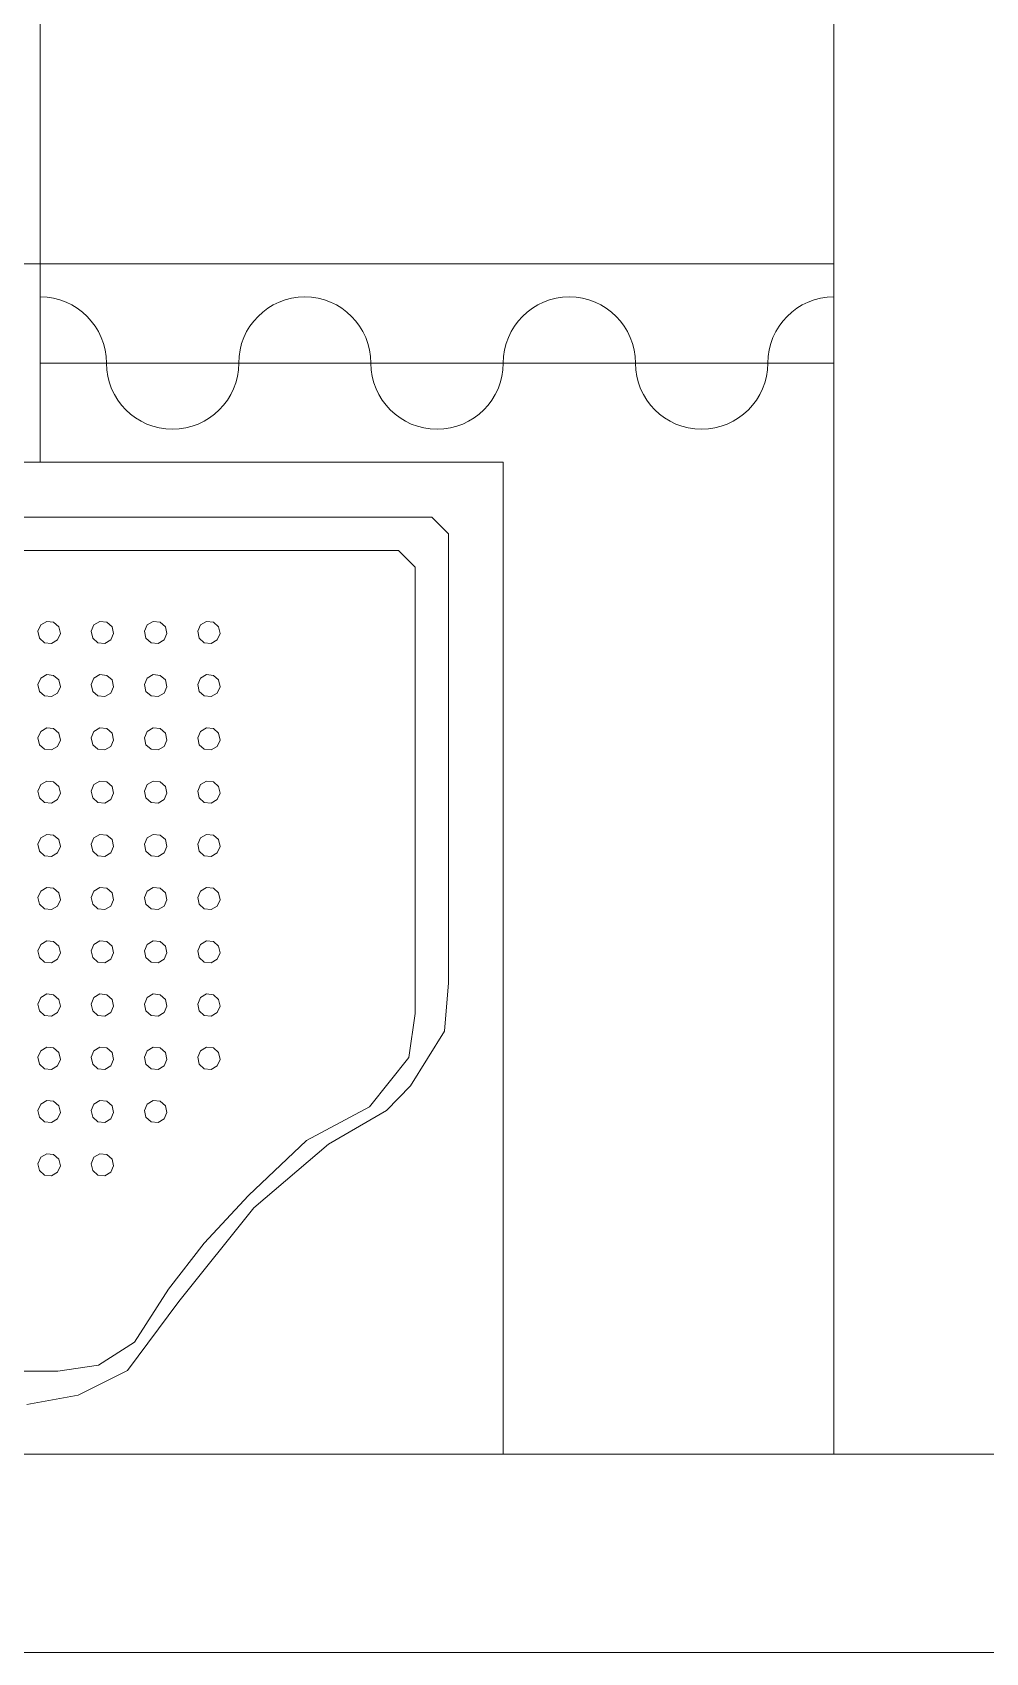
# Model space of a CAD drawing. Header units: millimetres. Extents: x -32 to 1412, y -324 to 2887.
# Drawn here: x 1030.935 to 1031.656, y 2053.059 to 2054.284 of the extents above; entities that cross this region are included whole.
import ezdxf

# ---------------------------------------------------------------- set-up
doc = ezdxf.new("R2010")
doc.units = ezdxf.units.MM
doc.header["$LTSCALE"] = 0.5
doc.layers.add('arquitetura', color=252, linetype='CONTINUOUS', lineweight=5)

msp = doc.modelspace()

# ---------------------------------------------------------------- linework, layer by layer
at = {"layer": 'arquitetura', "color": 252}
for p, q in [((1031.5412, 2055.0591), (1031.5412, 2053.2091)), ((1030.9412, 2054.9091), (1030.9412, 2054.1091)), ((1030.5412, 2054.1091), (1030.9412, 2054.1091)), ((1030.9412, 2054.1091), (1031.5412, 2054.1091)), ((1030.9412, 2054.1091), (1030.9412, 2053.9591)), ((1031.5412, 2054.1091), (1030.9412, 2054.1091)), ((1030.9412, 2054.1091), (1030.9412, 2053.9591)), ((1030.9412, 2054.1091), (1031.5412, 2054.1091)), ((1030.9412, 2054.0341), (1031.5412, 2054.0341)), ((1030.5412, 2053.9591), (1030.9412, 2053.9591)), ((1031.2912, 2053.9591), (1030.5412, 2053.9591)), ((1031.2912, 2053.2091), (1031.2912, 2053.9591)), ((1031.2372, 2053.9177), (1030.7467, 2053.9177)), ((1031.2498, 2053.9051), (1031.2372, 2053.9177)), ((1031.2498, 2053.5656), (1031.2498, 2053.9051)), ((1031.212, 2053.8925), (1030.7467, 2053.8925)), ((1031.2246, 2053.8799), (1031.212, 2053.8925)), ((1031.2246, 2053.5423), (1031.2246, 2053.8799)), ((1030.9415, 2053.8361), (1030.9394, 2053.8313)), ((1030.9461, 2053.8388), (1030.9415, 2053.8361)), ((1030.9513, 2053.8383), (1030.9461, 2053.8388)), ((1030.9553, 2053.8348), (1030.9513, 2053.8383)), ((1030.9818, 2053.8361), (1030.9797, 2053.8313)), ((1030.9863, 2053.8388), (1030.9818, 2053.8361)), ((1030.9916, 2053.8383), (1030.9863, 2053.8388)), ((1030.9955, 2053.8348), (1030.9916, 2053.8383)), ((1031.022, 2053.8361), (1031.0199, 2053.8313)), ((1031.0266, 2053.8388), (1031.022, 2053.8361)), ((1031.0318, 2053.8383), (1031.0266, 2053.8388)), ((1031.0358, 2053.8348), (1031.0318, 2053.8383)), ((1031.0623, 2053.8361), (1031.0602, 2053.8313)), ((1031.0668, 2053.8388), (1031.0623, 2053.8361)), ((1031.0721, 2053.8383), (1031.0668, 2053.8388)), ((1031.076, 2053.8348), (1031.0721, 2053.8383)), ((1030.9394, 2053.8313), (1030.9405, 2053.8261)), ((1030.9405, 2053.8261), (1030.9445, 2053.8226)), ((1030.9445, 2053.8226), (1030.9497, 2053.8221)), ((1030.9497, 2053.8221), (1030.9543, 2053.8248)), ((1030.9543, 2053.8248), (1030.9564, 2053.8296)), ((1030.9564, 2053.8296), (1030.9553, 2053.8348)), ((1030.9797, 2053.8313), (1030.9808, 2053.8261)), ((1030.9808, 2053.8261), (1030.9847, 2053.8226)), ((1030.9847, 2053.8226), (1030.99, 2053.8221)), ((1030.99, 2053.8221), (1030.9945, 2053.8248)), ((1030.9945, 2053.8248), (1030.9966, 2053.8296)), ((1030.9966, 2053.8296), (1030.9955, 2053.8348)), ((1031.0199, 2053.8313), (1031.021, 2053.8261)), ((1031.021, 2053.8261), (1031.025, 2053.8226)), ((1031.025, 2053.8226), (1031.0302, 2053.8221)), ((1031.0302, 2053.8221), (1031.0348, 2053.8248)), ((1031.0348, 2053.8248), (1031.0369, 2053.8296)), ((1031.0369, 2053.8296), (1031.0358, 2053.8348)), ((1031.0602, 2053.8313), (1031.0613, 2053.8261)), ((1031.0613, 2053.8261), (1031.0652, 2053.8226)), ((1031.0652, 2053.8226), (1031.0705, 2053.8221)), ((1031.0705, 2053.8221), (1031.075, 2053.8248)), ((1031.075, 2053.8248), (1031.0771, 2053.8296)), ((1031.0771, 2053.8296), (1031.076, 2053.8348)), ((1030.9461, 2053.7986), (1030.9415, 2053.7959)), ((1030.9513, 2053.798), (1030.9461, 2053.7986)), ((1030.9863, 2053.7986), (1030.9818, 2053.7959)), ((1030.9916, 2053.798), (1030.9863, 2053.7986)), ((1031.0266, 2053.7986), (1031.022, 2053.7959)), ((1031.0318, 2053.798), (1031.0266, 2053.7986)), ((1031.0668, 2053.7986), (1031.0623, 2053.7959)), ((1031.0721, 2053.798), (1031.0668, 2053.7986)), ((1030.9415, 2053.7959), (1030.9394, 2053.791)), ((1030.9394, 2053.791), (1030.9405, 2053.7859)), ((1030.9405, 2053.7859), (1030.9445, 2053.7824)), ((1030.9553, 2053.7945), (1030.9513, 2053.798)), ((1030.9543, 2053.7846), (1030.9564, 2053.7894)), ((1030.9564, 2053.7894), (1030.9553, 2053.7945)), ((1030.9818, 2053.7959), (1030.9797, 2053.791)), ((1030.9797, 2053.791), (1030.9808, 2053.7859)), ((1030.9808, 2053.7859), (1030.9847, 2053.7824)), ((1030.9955, 2053.7945), (1030.9916, 2053.798)), ((1030.9945, 2053.7846), (1030.9966, 2053.7894)), ((1030.9966, 2053.7894), (1030.9955, 2053.7945)), ((1031.022, 2053.7959), (1031.0199, 2053.791)), ((1031.0199, 2053.791), (1031.021, 2053.7859)), ((1031.021, 2053.7859), (1031.025, 2053.7824)), ((1031.0358, 2053.7945), (1031.0318, 2053.798)), ((1031.0348, 2053.7846), (1031.0369, 2053.7894)), ((1031.0369, 2053.7894), (1031.0358, 2053.7945)), ((1031.0623, 2053.7959), (1031.0602, 2053.791)), ((1031.0602, 2053.791), (1031.0613, 2053.7859)), ((1031.0613, 2053.7859), (1031.0652, 2053.7824)), ((1031.076, 2053.7945), (1031.0721, 2053.798)), ((1031.075, 2053.7846), (1031.0771, 2053.7894)), ((1031.0771, 2053.7894), (1031.076, 2053.7945)), ((1030.9445, 2053.7824), (1030.9497, 2053.7819)), ((1030.9497, 2053.7819), (1030.9543, 2053.7846)), ((1030.9847, 2053.7824), (1030.99, 2053.7819)), ((1030.99, 2053.7819), (1030.9945, 2053.7846)), ((1031.025, 2053.7824), (1031.0302, 2053.7819)), ((1031.0302, 2053.7819), (1031.0348, 2053.7846)), ((1031.0652, 2053.7824), (1031.0705, 2053.7819)), ((1031.0705, 2053.7819), (1031.075, 2053.7846)), ((1030.9415, 2053.7556), (1030.9394, 2053.7508)), ((1030.9394, 2053.7508), (1030.9405, 2053.7456)), ((1030.9461, 2053.7583), (1030.9415, 2053.7556)), ((1030.9513, 2053.7578), (1030.9461, 2053.7583)), ((1030.9553, 2053.7543), (1030.9513, 2053.7578)), ((1030.9543, 2053.7443), (1030.9564, 2053.7491)), ((1030.9564, 2053.7491), (1030.9553, 2053.7543)), ((1030.9818, 2053.7556), (1030.9797, 2053.7508)), ((1030.9797, 2053.7508), (1030.9808, 2053.7456)), ((1030.9863, 2053.7583), (1030.9818, 2053.7556)), ((1030.9916, 2053.7578), (1030.9863, 2053.7583)), ((1030.9955, 2053.7543), (1030.9916, 2053.7578)), ((1030.9945, 2053.7443), (1030.9966, 2053.7491)), ((1030.9966, 2053.7491), (1030.9955, 2053.7543)), ((1031.022, 2053.7556), (1031.0199, 2053.7508)), ((1031.0199, 2053.7508), (1031.021, 2053.7456)), ((1031.0266, 2053.7583), (1031.022, 2053.7556)), ((1031.0318, 2053.7578), (1031.0266, 2053.7583)), ((1031.0358, 2053.7543), (1031.0318, 2053.7578)), ((1031.0348, 2053.7443), (1031.0369, 2053.7491)), ((1031.0369, 2053.7491), (1031.0358, 2053.7543)), ((1031.0623, 2053.7556), (1031.0602, 2053.7508)), ((1031.0602, 2053.7508), (1031.0613, 2053.7456)), ((1031.0668, 2053.7583), (1031.0623, 2053.7556)), ((1031.0721, 2053.7578), (1031.0668, 2053.7583)), ((1031.076, 2053.7543), (1031.0721, 2053.7578)), ((1031.075, 2053.7443), (1031.0771, 2053.7491)), ((1031.0771, 2053.7491), (1031.076, 2053.7543)), ((1030.9405, 2053.7456), (1030.9445, 2053.7421)), ((1030.9445, 2053.7421), (1030.9497, 2053.7416)), ((1030.9497, 2053.7416), (1030.9543, 2053.7443)), ((1030.9808, 2053.7456), (1030.9847, 2053.7421)), ((1030.9847, 2053.7421), (1030.99, 2053.7416)), ((1030.99, 2053.7416), (1030.9945, 2053.7443)), ((1031.021, 2053.7456), (1031.025, 2053.7421)), ((1031.025, 2053.7421), (1031.0302, 2053.7416)), ((1031.0302, 2053.7416), (1031.0348, 2053.7443)), ((1031.0613, 2053.7456), (1031.0652, 2053.7421)), ((1031.0652, 2053.7421), (1031.0705, 2053.7416)), ((1031.0705, 2053.7416), (1031.075, 2053.7443)), ((1030.9415, 2053.7154), (1030.9394, 2053.7105)), ((1030.9461, 2053.7181), (1030.9415, 2053.7154)), ((1030.9513, 2053.7175), (1030.9461, 2053.7181)), ((1030.9553, 2053.714), (1030.9513, 2053.7175)), ((1030.9564, 2053.7089), (1030.9553, 2053.714)), ((1030.9818, 2053.7154), (1030.9797, 2053.7105)), ((1030.9863, 2053.7181), (1030.9818, 2053.7154)), ((1030.9916, 2053.7175), (1030.9863, 2053.7181)), ((1030.9955, 2053.714), (1030.9916, 2053.7175)), ((1030.9966, 2053.7089), (1030.9955, 2053.714)), ((1031.022, 2053.7154), (1031.0199, 2053.7105)), ((1031.0266, 2053.7181), (1031.022, 2053.7154)), ((1031.0318, 2053.7175), (1031.0266, 2053.7181)), ((1031.0358, 2053.714), (1031.0318, 2053.7175)), ((1031.0369, 2053.7089), (1031.0358, 2053.714)), ((1031.0623, 2053.7154), (1031.0602, 2053.7105)), ((1031.0668, 2053.7181), (1031.0623, 2053.7154)), ((1031.0721, 2053.7175), (1031.0668, 2053.7181)), ((1031.076, 2053.714), (1031.0721, 2053.7175)), ((1031.0771, 2053.7089), (1031.076, 2053.714)), ((1030.9394, 2053.7105), (1030.9405, 2053.7054)), ((1030.9405, 2053.7054), (1030.9445, 2053.7019)), ((1030.9445, 2053.7019), (1030.9497, 2053.7014)), ((1030.9497, 2053.7014), (1030.9543, 2053.7041)), ((1030.9543, 2053.7041), (1030.9564, 2053.7089)), ((1030.9797, 2053.7105), (1030.9808, 2053.7054)), ((1030.9808, 2053.7054), (1030.9847, 2053.7019)), ((1030.9847, 2053.7019), (1030.99, 2053.7014)), ((1030.99, 2053.7014), (1030.9945, 2053.7041)), ((1030.9945, 2053.7041), (1030.9966, 2053.7089)), ((1031.0199, 2053.7105), (1031.021, 2053.7054)), ((1031.021, 2053.7054), (1031.025, 2053.7019)), ((1031.025, 2053.7019), (1031.0302, 2053.7014)), ((1031.0302, 2053.7014), (1031.0348, 2053.7041)), ((1031.0348, 2053.7041), (1031.0369, 2053.7089)), ((1031.0602, 2053.7105), (1031.0613, 2053.7054)), ((1031.0613, 2053.7054), (1031.0652, 2053.7019)), ((1031.0652, 2053.7019), (1031.0705, 2053.7014)), ((1031.0705, 2053.7014), (1031.075, 2053.7041)), ((1031.075, 2053.7041), (1031.0771, 2053.7089)), ((1030.9461, 2053.6778), (1030.9415, 2053.6751)), ((1030.9513, 2053.6773), (1030.9461, 2053.6778)), ((1030.9553, 2053.6738), (1030.9513, 2053.6773)), ((1030.9863, 2053.6778), (1030.9818, 2053.6751)), ((1030.9916, 2053.6773), (1030.9863, 2053.6778)), ((1030.9955, 2053.6738), (1030.9916, 2053.6773)), ((1031.0266, 2053.6778), (1031.022, 2053.6751)), ((1031.0318, 2053.6773), (1031.0266, 2053.6778)), ((1031.0358, 2053.6738), (1031.0318, 2053.6773)), ((1031.0668, 2053.6778), (1031.0623, 2053.6751)), ((1031.0721, 2053.6773), (1031.0668, 2053.6778)), ((1031.076, 2053.6738), (1031.0721, 2053.6773)), ((1030.9415, 2053.6751), (1030.9394, 2053.6703)), ((1030.9394, 2053.6703), (1030.9405, 2053.6651)), ((1030.9405, 2053.6651), (1030.9445, 2053.6616)), ((1030.9497, 2053.6611), (1030.9543, 2053.6638)), ((1030.9543, 2053.6638), (1030.9564, 2053.6686)), ((1030.9564, 2053.6686), (1030.9553, 2053.6738)), ((1030.9818, 2053.6751), (1030.9797, 2053.6703)), ((1030.9797, 2053.6703), (1030.9808, 2053.6651)), ((1030.9808, 2053.6651), (1030.9847, 2053.6616)), ((1030.99, 2053.6611), (1030.9945, 2053.6638)), ((1030.9945, 2053.6638), (1030.9966, 2053.6686)), ((1030.9966, 2053.6686), (1030.9955, 2053.6738)), ((1031.022, 2053.6751), (1031.0199, 2053.6703)), ((1031.0199, 2053.6703), (1031.021, 2053.6651)), ((1031.021, 2053.6651), (1031.025, 2053.6616)), ((1031.0302, 2053.6611), (1031.0348, 2053.6638)), ((1031.0348, 2053.6638), (1031.0369, 2053.6686)), ((1031.0369, 2053.6686), (1031.0358, 2053.6738)), ((1031.0623, 2053.6751), (1031.0602, 2053.6703)), ((1031.0602, 2053.6703), (1031.0613, 2053.6651)), ((1031.0613, 2053.6651), (1031.0652, 2053.6616)), ((1031.0705, 2053.6611), (1031.075, 2053.6638)), ((1031.075, 2053.6638), (1031.0771, 2053.6686)), ((1031.0771, 2053.6686), (1031.076, 2053.6738)), ((1030.9445, 2053.6616), (1030.9497, 2053.6611)), ((1030.9847, 2053.6616), (1030.99, 2053.6611)), ((1031.025, 2053.6616), (1031.0302, 2053.6611)), ((1031.0652, 2053.6616), (1031.0705, 2053.6611)), ((1030.9415, 2053.6349), (1030.9394, 2053.63)), ((1030.9394, 2053.63), (1030.9405, 2053.6249)), ((1030.9461, 2053.6376), (1030.9415, 2053.6349)), ((1030.9513, 2053.637), (1030.9461, 2053.6376)), ((1030.9553, 2053.6335), (1030.9513, 2053.637)), ((1030.9543, 2053.6236), (1030.9564, 2053.6284)), ((1030.9564, 2053.6284), (1030.9553, 2053.6335)), ((1030.9818, 2053.6349), (1030.9797, 2053.63)), ((1030.9797, 2053.63), (1030.9808, 2053.6249)), ((1030.9863, 2053.6376), (1030.9818, 2053.6349)), ((1030.9916, 2053.637), (1030.9863, 2053.6376)), ((1030.9955, 2053.6335), (1030.9916, 2053.637)), ((1030.9945, 2053.6236), (1030.9966, 2053.6284)), ((1030.9966, 2053.6284), (1030.9955, 2053.6335)), ((1031.022, 2053.6349), (1031.0199, 2053.63)), ((1031.0199, 2053.63), (1031.021, 2053.6249)), ((1031.0266, 2053.6376), (1031.022, 2053.6349)), ((1031.0318, 2053.637), (1031.0266, 2053.6376)), ((1031.0358, 2053.6335), (1031.0318, 2053.637)), ((1031.0348, 2053.6236), (1031.0369, 2053.6284)), ((1031.0369, 2053.6284), (1031.0358, 2053.6335)), ((1031.0623, 2053.6349), (1031.0602, 2053.63)), ((1031.0602, 2053.63), (1031.0613, 2053.6249)), ((1031.0668, 2053.6376), (1031.0623, 2053.6349)), ((1031.0721, 2053.637), (1031.0668, 2053.6376)), ((1031.076, 2053.6335), (1031.0721, 2053.637)), ((1031.075, 2053.6236), (1031.0771, 2053.6284)), ((1031.0771, 2053.6284), (1031.076, 2053.6335)), ((1030.9405, 2053.6249), (1030.9445, 2053.6214)), ((1030.9445, 2053.6214), (1030.9497, 2053.6209)), ((1030.9497, 2053.6209), (1030.9543, 2053.6236)), ((1030.9808, 2053.6249), (1030.9847, 2053.6214)), ((1030.9847, 2053.6214), (1030.99, 2053.6209)), ((1030.99, 2053.6209), (1030.9945, 2053.6236)), ((1031.021, 2053.6249), (1031.025, 2053.6214)), ((1031.025, 2053.6214), (1031.0302, 2053.6209)), ((1031.0302, 2053.6209), (1031.0348, 2053.6236)), ((1031.0613, 2053.6249), (1031.0652, 2053.6214)), ((1031.0652, 2053.6214), (1031.0705, 2053.6209)), ((1031.0705, 2053.6209), (1031.075, 2053.6236)), ((1030.9415, 2053.5946), (1030.9394, 2053.5898)), ((1030.9461, 2053.5973), (1030.9415, 2053.5946)), ((1030.9513, 2053.5968), (1030.9461, 2053.5973)), ((1030.9553, 2053.5933), (1030.9513, 2053.5968)), ((1030.9564, 2053.5881), (1030.9553, 2053.5933)), ((1030.9818, 2053.5946), (1030.9797, 2053.5898)), ((1030.9863, 2053.5973), (1030.9818, 2053.5946)), ((1030.9916, 2053.5968), (1030.9863, 2053.5973)), ((1030.9955, 2053.5933), (1030.9916, 2053.5968)), ((1030.9966, 2053.5881), (1030.9955, 2053.5933)), ((1031.022, 2053.5946), (1031.0199, 2053.5898)), ((1031.0266, 2053.5973), (1031.022, 2053.5946)), ((1031.0318, 2053.5968), (1031.0266, 2053.5973)), ((1031.0358, 2053.5933), (1031.0318, 2053.5968)), ((1031.0369, 2053.5881), (1031.0358, 2053.5933)), ((1031.0623, 2053.5946), (1031.0602, 2053.5898)), ((1031.0668, 2053.5973), (1031.0623, 2053.5946)), ((1031.0721, 2053.5968), (1031.0668, 2053.5973)), ((1031.076, 2053.5933), (1031.0721, 2053.5968)), ((1031.0771, 2053.5881), (1031.076, 2053.5933)), ((1030.9394, 2053.5898), (1030.9405, 2053.5846)), ((1030.9405, 2053.5846), (1030.9445, 2053.5811)), ((1030.9445, 2053.5811), (1030.9497, 2053.5806)), ((1030.9497, 2053.5806), (1030.9543, 2053.5833)), ((1030.9543, 2053.5833), (1030.9564, 2053.5881)), ((1030.9797, 2053.5898), (1030.9808, 2053.5846)), ((1030.9808, 2053.5846), (1030.9847, 2053.5811)), ((1030.9847, 2053.5811), (1030.99, 2053.5806)), ((1030.99, 2053.5806), (1030.9945, 2053.5833)), ((1030.9945, 2053.5833), (1030.9966, 2053.5881)), ((1031.0199, 2053.5898), (1031.021, 2053.5846)), ((1031.021, 2053.5846), (1031.025, 2053.5811)), ((1031.025, 2053.5811), (1031.0302, 2053.5806)), ((1031.0302, 2053.5806), (1031.0348, 2053.5833)), ((1031.0348, 2053.5833), (1031.0369, 2053.5881)), ((1031.0602, 2053.5898), (1031.0613, 2053.5846)), ((1031.0613, 2053.5846), (1031.0652, 2053.5811)), ((1031.0652, 2053.5811), (1031.0705, 2053.5806)), ((1031.0705, 2053.5806), (1031.075, 2053.5833)), ((1031.075, 2053.5833), (1031.0771, 2053.5881)), ((1031.2498, 2053.5656), (1031.2468, 2053.5291)), ((1030.9415, 2053.5544), (1030.9394, 2053.5495)), ((1030.9461, 2053.5571), (1030.9415, 2053.5544)), ((1030.9513, 2053.5565), (1030.9461, 2053.5571)), ((1030.9553, 2053.553), (1030.9513, 2053.5565)), ((1030.9818, 2053.5544), (1030.9797, 2053.5495)), ((1030.9863, 2053.5571), (1030.9818, 2053.5544)), ((1030.9916, 2053.5565), (1030.9863, 2053.5571)), ((1030.9955, 2053.553), (1030.9916, 2053.5565)), ((1031.022, 2053.5544), (1031.0199, 2053.5495)), ((1031.0266, 2053.5571), (1031.022, 2053.5544)), ((1031.0318, 2053.5565), (1031.0266, 2053.5571)), ((1031.0358, 2053.553), (1031.0318, 2053.5565)), ((1031.0623, 2053.5544), (1031.0602, 2053.5495)), ((1031.0668, 2053.5571), (1031.0623, 2053.5544)), ((1031.0721, 2053.5565), (1031.0668, 2053.5571)), ((1031.076, 2053.553), (1031.0721, 2053.5565)), ((1030.9394, 2053.5495), (1030.9405, 2053.5444)), ((1030.9405, 2053.5444), (1030.9445, 2053.5409)), ((1030.9445, 2053.5409), (1030.9497, 2053.5404)), ((1030.9497, 2053.5404), (1030.9543, 2053.5431)), ((1030.9543, 2053.5431), (1030.9564, 2053.5479)), ((1030.9564, 2053.5479), (1030.9553, 2053.553)), ((1030.9797, 2053.5495), (1030.9808, 2053.5444)), ((1030.9808, 2053.5444), (1030.9847, 2053.5409)), ((1030.9847, 2053.5409), (1030.99, 2053.5404)), ((1030.99, 2053.5404), (1030.9945, 2053.5431)), ((1030.9945, 2053.5431), (1030.9966, 2053.5479)), ((1030.9966, 2053.5479), (1030.9955, 2053.553)), ((1031.0199, 2053.5495), (1031.021, 2053.5444)), ((1031.021, 2053.5444), (1031.025, 2053.5409)), ((1031.025, 2053.5409), (1031.0302, 2053.5404)), ((1031.0302, 2053.5404), (1031.0348, 2053.5431)), ((1031.0348, 2053.5431), (1031.0369, 2053.5479)), ((1031.0369, 2053.5479), (1031.0358, 2053.553)), ((1031.0602, 2053.5495), (1031.0613, 2053.5444)), ((1031.0613, 2053.5444), (1031.0652, 2053.5409)), ((1031.0652, 2053.5409), (1031.0705, 2053.5404)), ((1031.0705, 2053.5404), (1031.075, 2053.5431)), ((1031.075, 2053.5431), (1031.0771, 2053.5479)), ((1031.0771, 2053.5479), (1031.076, 2053.553)), ((1031.2246, 2053.5423), (1031.2198, 2053.509)), ((1031.2468, 2053.5291), (1031.2211, 2053.4876)), ((1030.9461, 2053.5168), (1030.9415, 2053.5141)), ((1030.9513, 2053.5163), (1030.9461, 2053.5168)), ((1030.9863, 2053.5168), (1030.9818, 2053.5141)), ((1030.9916, 2053.5163), (1030.9863, 2053.5168)), ((1031.0266, 2053.5168), (1031.022, 2053.5141)), ((1031.0318, 2053.5163), (1031.0266, 2053.5168)), ((1031.0668, 2053.5168), (1031.0623, 2053.5141)), ((1031.0721, 2053.5163), (1031.0668, 2053.5168)), ((1030.9415, 2053.5141), (1030.9394, 2053.5093)), ((1030.9394, 2053.5093), (1030.9405, 2053.5041)), ((1030.9405, 2053.5041), (1030.9445, 2053.5006)), ((1030.9553, 2053.5128), (1030.9513, 2053.5163)), ((1030.9543, 2053.5028), (1030.9564, 2053.5076)), ((1030.9564, 2053.5076), (1030.9553, 2053.5128)), ((1030.9818, 2053.5141), (1030.9797, 2053.5093)), ((1030.9797, 2053.5093), (1030.9808, 2053.5041)), ((1030.9808, 2053.5041), (1030.9847, 2053.5006)), ((1030.9955, 2053.5128), (1030.9916, 2053.5163)), ((1030.9945, 2053.5028), (1030.9966, 2053.5076)), ((1030.9966, 2053.5076), (1030.9955, 2053.5128)), ((1031.022, 2053.5141), (1031.0199, 2053.5093)), ((1031.0199, 2053.5093), (1031.021, 2053.5041)), ((1031.021, 2053.5041), (1031.025, 2053.5006)), ((1031.0358, 2053.5128), (1031.0318, 2053.5163)), ((1031.0348, 2053.5028), (1031.0369, 2053.5076)), ((1031.0369, 2053.5076), (1031.0358, 2053.5128)), ((1031.0623, 2053.5141), (1031.0602, 2053.5093)), ((1031.0602, 2053.5093), (1031.0613, 2053.5041)), ((1031.0613, 2053.5041), (1031.0652, 2053.5006)), ((1031.076, 2053.5128), (1031.0721, 2053.5163)), ((1031.075, 2053.5028), (1031.0771, 2053.5076)), ((1031.0771, 2053.5076), (1031.076, 2053.5128)), ((1031.2198, 2053.509), (1031.1901, 2053.4717)), ((1030.9445, 2053.5006), (1030.9497, 2053.5001)), ((1030.9497, 2053.5001), (1030.9543, 2053.5028)), ((1030.9847, 2053.5006), (1030.99, 2053.5001)), ((1030.99, 2053.5001), (1030.9945, 2053.5028)), ((1031.025, 2053.5006), (1031.0302, 2053.5001)), ((1031.0302, 2053.5001), (1031.0348, 2053.5028)), ((1031.0652, 2053.5006), (1031.0705, 2053.5001)), ((1031.0705, 2053.5001), (1031.075, 2053.5028)), ((1031.2211, 2053.4876), (1031.203, 2053.4689)), ((1030.9415, 2053.4739), (1030.9394, 2053.469)), ((1030.9394, 2053.469), (1030.9405, 2053.4639)), ((1030.9461, 2053.4766), (1030.9415, 2053.4739)), ((1030.9513, 2053.476), (1030.9461, 2053.4766)), ((1030.9553, 2053.4725), (1030.9513, 2053.476)), ((1030.9543, 2053.4626), (1030.9564, 2053.4674)), ((1030.9564, 2053.4674), (1030.9553, 2053.4725)), ((1030.9818, 2053.4739), (1030.9797, 2053.469)), ((1030.9797, 2053.469), (1030.9808, 2053.4639)), ((1030.9863, 2053.4766), (1030.9818, 2053.4739)), ((1030.9916, 2053.476), (1030.9863, 2053.4766)), ((1030.9955, 2053.4725), (1030.9916, 2053.476)), ((1030.9945, 2053.4626), (1030.9966, 2053.4674)), ((1030.9966, 2053.4674), (1030.9955, 2053.4725)), ((1031.022, 2053.4739), (1031.0199, 2053.469)), ((1031.0199, 2053.469), (1031.021, 2053.4639)), ((1031.0266, 2053.4766), (1031.022, 2053.4739)), ((1031.0318, 2053.476), (1031.0266, 2053.4766)), ((1031.0358, 2053.4725), (1031.0318, 2053.476)), ((1031.0348, 2053.4626), (1031.0369, 2053.4674)), ((1031.0369, 2053.4674), (1031.0358, 2053.4725)), ((1031.1901, 2053.4717), (1031.1425, 2053.4462)), ((1031.203, 2053.4689), (1031.1592, 2053.4436)), ((1030.9405, 2053.4639), (1030.9445, 2053.4604)), ((1030.9445, 2053.4604), (1030.9497, 2053.4599)), ((1030.9497, 2053.4599), (1030.9543, 2053.4626)), ((1030.9808, 2053.4639), (1030.9847, 2053.4604)), ((1030.9847, 2053.4604), (1030.99, 2053.4599)), ((1030.99, 2053.4599), (1030.9945, 2053.4626)), ((1031.021, 2053.4639), (1031.025, 2053.4604)), ((1031.025, 2053.4604), (1031.0302, 2053.4599)), ((1031.0302, 2053.4599), (1031.0348, 2053.4626)), ((1031.1425, 2053.4462), (1031.0987, 2053.4048)), ((1031.1592, 2053.4436), (1031.1026, 2053.3954)), ((1030.9415, 2053.4336), (1030.9394, 2053.4288)), ((1030.9461, 2053.4363), (1030.9415, 2053.4336)), ((1030.9513, 2053.4358), (1030.9461, 2053.4363)), ((1030.9553, 2053.4323), (1030.9513, 2053.4358)), ((1030.9564, 2053.4271), (1030.9553, 2053.4323)), ((1030.9818, 2053.4336), (1030.9797, 2053.4288)), ((1030.9863, 2053.4363), (1030.9818, 2053.4336)), ((1030.9916, 2053.4358), (1030.9863, 2053.4363)), ((1030.9955, 2053.4323), (1030.9916, 2053.4358)), ((1030.9966, 2053.4271), (1030.9955, 2053.4323)), ((1030.9394, 2053.4288), (1030.9405, 2053.4236)), ((1030.9405, 2053.4236), (1030.9445, 2053.4201)), ((1030.9445, 2053.4201), (1030.9497, 2053.4196)), ((1030.9497, 2053.4196), (1030.9543, 2053.4223)), ((1030.9543, 2053.4223), (1030.9564, 2053.4271)), ((1030.9797, 2053.4288), (1030.9808, 2053.4236)), ((1030.9808, 2053.4236), (1030.9847, 2053.4201)), ((1030.9847, 2053.4201), (1030.99, 2053.4196)), ((1030.99, 2053.4196), (1030.9945, 2053.4223)), ((1030.9945, 2053.4223), (1030.9966, 2053.4271)), ((1031.1026, 2053.3954), (1031.0459, 2053.3246)), ((1031.0987, 2053.4048), (1031.0652, 2053.3687)), ((1031.0652, 2053.3687), (1031.0382, 2053.334)), ((1031.0382, 2053.334), (1031.0124, 2053.2939)), ((1031.0459, 2053.3246), (1031.0072, 2053.2725)), ((1031.0124, 2053.2939), (1030.9853, 2053.2765)), ((1030.6167, 2053.272), (1030.9544, 2053.272)), ((1030.9853, 2053.2765), (1030.9544, 2053.272)), ((1031.0072, 2053.2725), (1030.9698, 2053.2538)), ((1030.9698, 2053.2538), (1030.9311, 2053.2468)), ((1032.6412, 2053.2091), (1017.9812, 2053.2091)), ((1030.5412, 2053.2091), (1031.2912, 2053.2091)), ((1017.8312, 2053.0591), (1037.4912, 2053.0591))]:
    msp.add_line(p, q, dxfattribs=at)
for centre, start, end in [((1030.9412, 2054.0341), 0, 90), ((1031.1412, 2054.0341), 0, 180), ((1031.3412, 2054.0341), 0, 180), ((1031.5412, 2054.0341), 90, 180), ((1031.0412, 2054.0341), 180, 0), ((1031.2412, 2054.0341), 180, 0), ((1031.4412, 2054.0341), 180, 0)]:
    msp.add_arc(centre, 0.05, start, end, dxfattribs=at)

doc.saveas('drawing.dxf')
